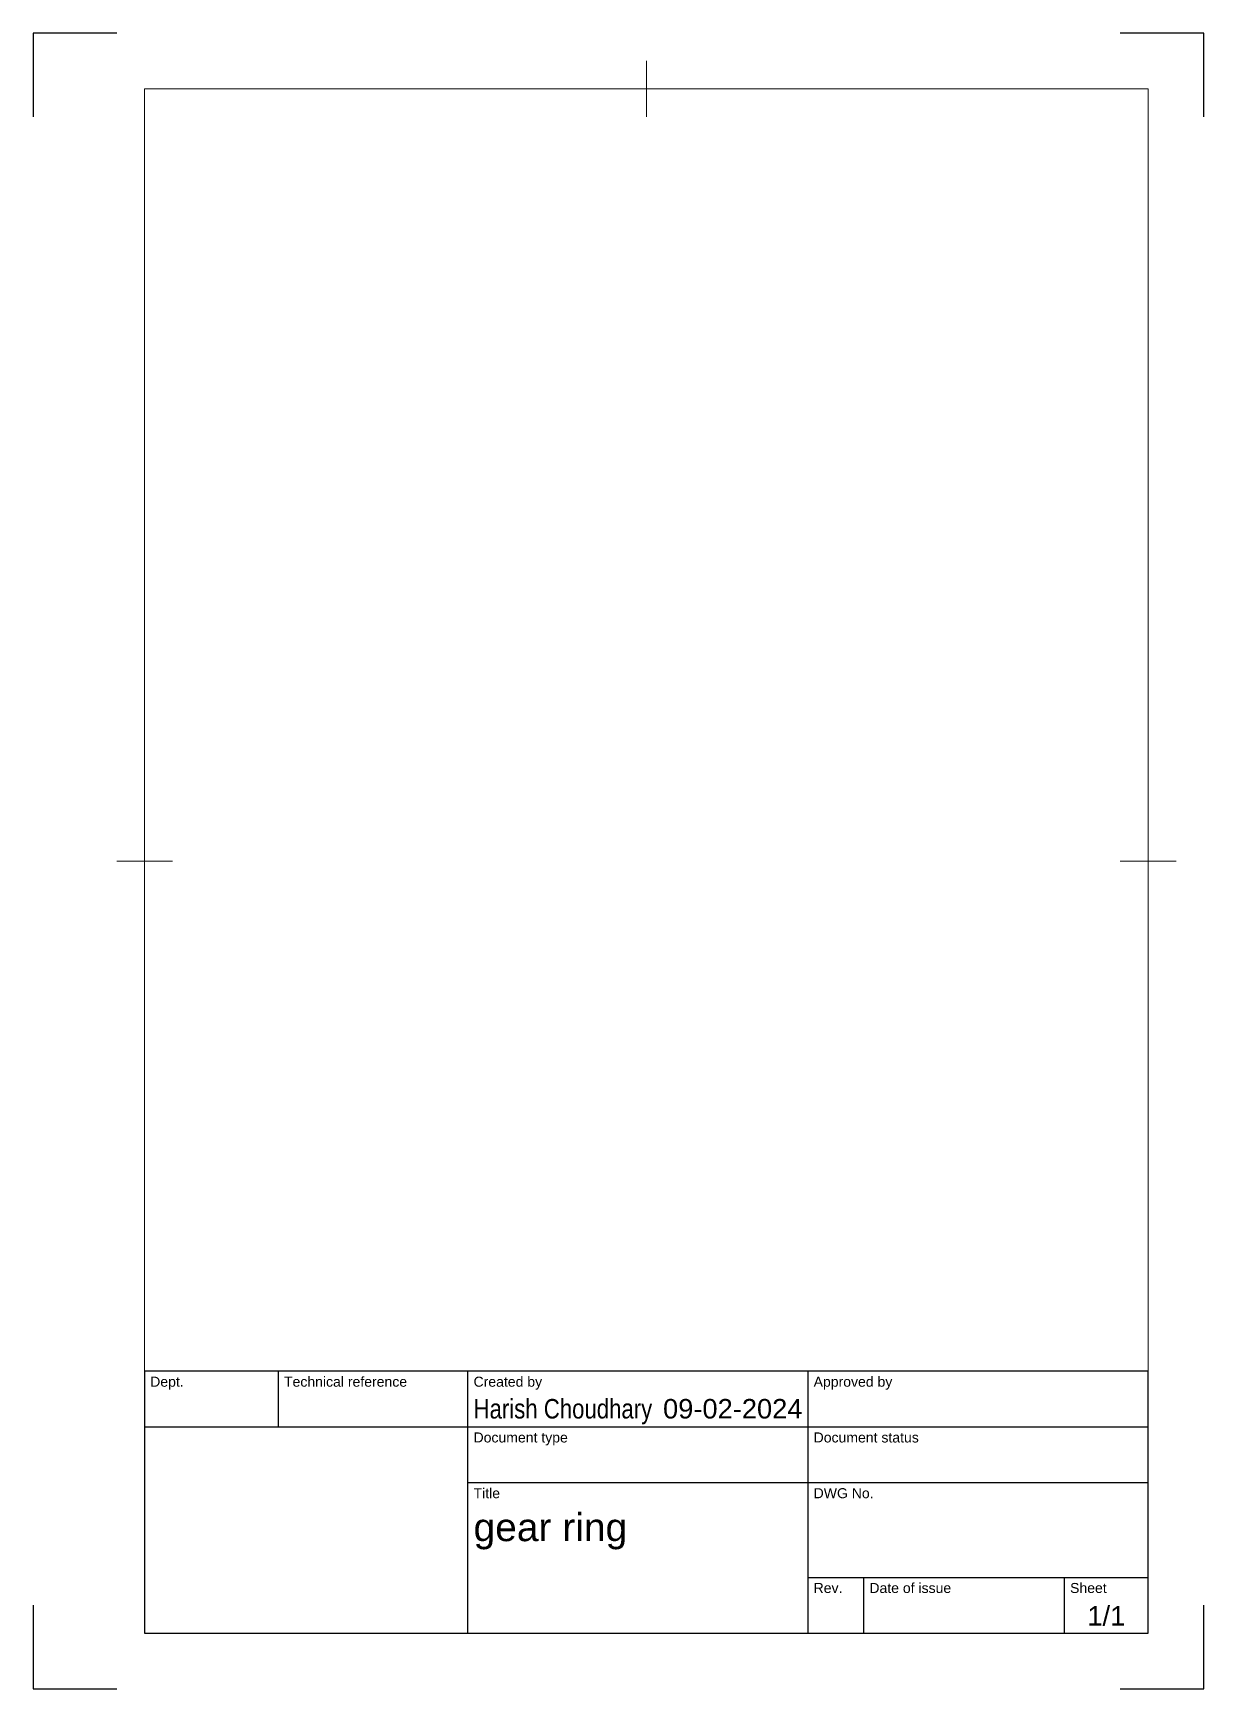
# Paper-space layout 'Sheet1' of a CAD drawing. Header units: millimetres. Extents: x 0 to 210, y 0 to 297.
import ezdxf
from ezdxf.enums import TextEntityAlignment as Align

# ---------------------------------------------------------------- set-up
doc = ezdxf.new("R2010")
doc.units = ezdxf.units.MM
doc.header["$LTSCALE"] = 0.75
doc.layers.add('BORDER', color=7, linetype='Continuous', lineweight=18)
doc.layers.add('TITLEBLOCK', color=7, linetype='Continuous', lineweight=25)
doc.styles.add('FusionTitle', font='arial.ttf')

# ---------------------------------------------------------------- blocks, each defined once
blk = doc.blocks.new('ISO_A4(P)_SHEET')
at = {"layer": 'BORDER'}
for p, q in [((110, 292), (110, 282)), ((200, 287), (20, 287)), ((20, 287), (20, 10)), ((200, 287), (200, 10)), ((15, 148.5), (25, 148.5)), ((205, 148.5), (195, 148.5)), ((20, 10), (200, 10))]:
    blk.add_line(p, q, dxfattribs=at)
at = {"layer": 'Defpoints'}
for p, q in [((15, 297), (0, 297)), ((0, 297), (0, 282)), ((210, 297), (195, 297)), ((210, 282), (210, 297)), ((0, 15), (0, 0)), ((210, 0), (210, 15)), ((0, 0), (15, 0)), ((195, 0), (210, 0))]:
    blk.add_line(p, q, dxfattribs=at)
blk = doc.blocks.new('ISO_TITLEBLOCK')
at = {"layer": 'TITLEBLOCK'}
for p, q in [((0, 47), (-180, 47)), ((-180, 47), (-180, 0)), ((-156, 37), (-156, 47)), ((-122, 0), (-122, 47)), ((-61, 0), (-61, 47)), ((0, 0), (0, 47)), ((-180, 37), (0, 37)), ((-122, 27), (0, 27)), ((-61, 10), (0, 10)), ((-51, 0), (-51, 10)), ((-15, 0), (-15, 10)), ((-180, 0), (0, 0))]:
    blk.add_line(p, q, dxfattribs=at)
at = {"layer": 'TITLEBLOCK', "style": 'FusionTitle'}
for s, p in [('Dept.', (-179, 46)), ('Technical reference', (-155, 46)), ('Created by', (-121, 46)), ('Approved by', (-60, 46)), ('Document type', (-121, 36)), ('Document status', (-60, 36)), ('Title', (-121, 26)), ('DWG No.', (-60, 26)), ('Rev.', (-60, 9)), ('Date of issue', (-50, 9)), ('Sheet', (-14, 9))]:
    blk.add_text(s, height=1.8, dxfattribs=at).set_placement(p, align=Align.TOP_LEFT)
for tag, height, p in [('DEPT', 3.5, (-179, 42)), ('TECHNICAL_REFERENCE', 3.5, (-155, 42)), ('CREATED_BY', 3.5, (-121, 42)), ('APPROVED_BY', 3.5, (-60, 42)), ('DOCUMENT_TYPE', 3.5, (-121, 32)), ('DOCUMENT_STATUS', 3.5, (-60, 32)), ('TITLE_1', 5, (-121, 21.5)), ('TITLE_2', 5, (-121, 14)), ('TITLE_3', 5, (-121, 6.5)), ('DATE_OF_ISSUE', 3.5, (-50, 5))]:
    blk.add_attdef(tag, text='', height=height, dxfattribs=at).set_placement(p, align=Align.TOP_LEFT)
for tag, p in [('CREATED_DATE', (-62, 42)), ('APPROVED_DATE', (-0.99, 42))]:
    blk.add_attdef(tag, text='', height=3.5, dxfattribs=at).set_placement(p, align=Align.TOP_RIGHT)
for tag, height, p in [('DRAWING_NUMBER', 5, (-30.5, 19.75)), ('REV', 3.5, (-56, 4.85)), ('SHEET', 3.5, (-7.5, 4.85))]:
    blk.add_attdef(tag, text='', height=height, dxfattribs=at).set_placement(p, align=Align.TOP_CENTER)

psp = doc.layouts.new('Sheet1')

# ---------------------------------------------------------------- block references
at = {"layer": 'BORDER'}
psp.add_blockref('ISO_A4(P)_SHEET', (0, 0), dxfattribs=at)
at = {"layer": 'TITLEBLOCK'}
ref = psp.add_blockref('ISO_TITLEBLOCK', (200, 10), dxfattribs=at)
ref.add_attrib('CREATED_DATE', '09-02-2024', dxfattribs={"height": 3.5, "style": 'FusionTitle'}).set_placement((138, 52), align=Align.TOP_RIGHT)
ref.add_attrib('SHEET', '1/1', dxfattribs={"height": 3.5, "style": 'FusionTitle'}).set_placement((192.5, 14.85), align=Align.TOP_CENTER)
ref.add_attrib('TITLE_1', 'gear ring', dxfattribs={"height": 5, "style": 'FusionTitle'}).set_placement((79, 31.5), align=Align.TOP_LEFT)
ref.add_attrib('CREATED_BY', 'Harish Choudhary', dxfattribs={"height": 3.5, "style": 'FusionTitle', "width": 0.813402}).set_placement((79, 52), align=Align.TOP_LEFT)

doc.saveas('drawing.dxf')
